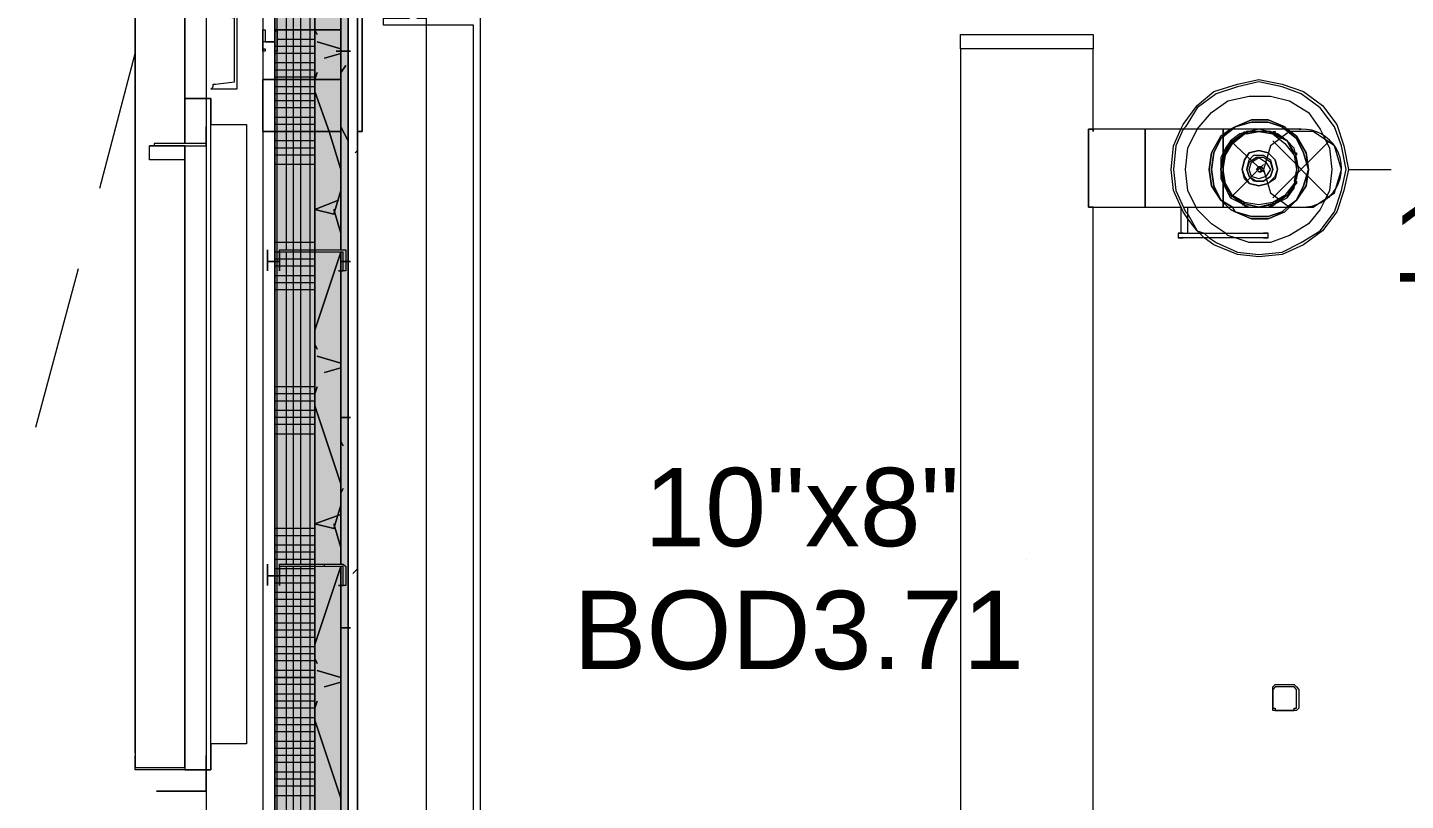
# Model space of a CAD drawing. Header units: metres. Extents: x -2 to 237, y -8 to 52.
# Drawn here: x 25.352 to 28.021, y 29.911 to 31.409 of the extents above; entities that cross this region are included whole.
import ezdxf

# ---------------------------------------------------------------- set-up
doc = ezdxf.new("R2010")
doc.units = ezdxf.units.M
doc.layers.add('HVAC - Ductos', color=5, linetype='Continuous', lineweight=0)
doc.layers.add('PDF_Text', color=7, linetype='Continuous', lineweight=0)
doc.layers.add('PDF_Geometry', color=7, linetype='Continuous', lineweight=0, true_color=0xaaaaaa)
doc.layers.add('PDF_Solid Fills', color=7, linetype='Continuous', lineweight=0, true_color=0xffffff)
doc.styles.add('PDF Helvetica', font='')
doc.styles.get('PDF Helvetica').set_extended_font_data('Helvetica')

msp = doc.modelspace()

# ---------------------------------------------------------------- hatches: boundary and pattern name
at = {"layer": 'PDF_Solid Fills', "lineweight": 0, "transparency": 33554559}
msp.add_hatch(color=256, dxfattribs=at).paths.add_polyline_path([(25.9588, 32.0508), (25.9588, 23.3365), (25.9726, 23.3365), (25.9726, 32.0508)])
msp.add_hatch(color=256, dxfattribs=at).paths.add_polyline_path([(25.9588, 32.0508), (25.9588, 23.3365), (25.9726, 23.3365), (25.9726, 32.0508)])
h = msp.add_hatch(color=256, dxfattribs=at)
h.paths.add_polyline_path([(25.9588, 23.3548), (25.9588, 28.4908), (25.9085, 28.4908), (25.9085, 23.3548)])
h.paths.add_polyline_path([(25.9588, 30.3647), (25.9085, 30.3647), (25.9085, 28.4954), (25.9588, 28.4954)])
h.paths.add_polyline_path([(25.9588, 30.9786), (25.9588, 32.0004), (25.9085, 32.0004), (25.9085, 30.9786)])
h.paths.add_polyline_path([(25.9588, 30.9741), (25.9085, 30.9741), (25.9085, 30.3693), (25.9588, 30.3693)])
h = msp.add_hatch(color=256, dxfattribs=at)
h.paths.add_polyline_path([(25.9588, 23.3548), (25.9588, 28.4908), (25.9085, 28.4908), (25.9085, 23.3548)])
h.paths.add_polyline_path([(25.9588, 30.3647), (25.9085, 30.3647), (25.9085, 28.4954), (25.9588, 28.4954)])
h.paths.add_polyline_path([(25.9588, 30.9786), (25.9588, 32.0004), (25.9085, 32.0004), (25.9085, 30.9786)])
h.paths.add_polyline_path([(25.9588, 30.9741), (25.9085, 30.9741), (25.9085, 30.3693), (25.9588, 30.3693)])
h = msp.add_hatch(color=256, dxfattribs=at)
h.paths.add_polyline_path([(25.8306, 28.4954), (25.9085, 28.4954), (25.9085, 31.9224), (25.8306, 31.9224), (25.8306, 31.8996), (25.8352, 31.8996), (25.8306, 31.3085)])
h.paths.add_polyline_path([(25.8352, 27.0476), (25.8306, 25.9389), (25.8306, 23.4052), (25.9085, 23.4052), (25.9085, 28.4908), (25.8306, 28.4908), (25.8306, 27.0476)])
h = msp.add_hatch(color=256, dxfattribs=at)
h.paths.add_polyline_path([(25.9085, 28.4954), (25.9085, 31.9224), (25.8306, 31.9224), (25.8306, 28.4954)])
h.paths.add_polyline_path([(25.9085, 23.4052), (25.9085, 28.4908), (25.8306, 28.4908), (25.8306, 23.4052)])

# ---------------------------------------------------------------- linework, layer by layer
at = {"layer": 'HVAC - Ductos', "lineweight": 0}
for points in [[(27.8144, 31.2123), (27.819, 31.2123), (27.8144, 31.2123), (27.7961, 31.2123), (27.764, 31.2123), (27.7274, 31.2123), (27.6861, 31.2123), (27.6678, 31.2123), (27.6678, 31.2077), (27.6678, 31.2031), (27.6678, 31.1894), (27.6678, 31.1757), (27.6678, 31.1665), (27.6678, 31.1757), (27.6678, 31.1894), (27.6678, 31.2031), (27.6678, 31.2077), (27.6678, 31.2123), (27.5166, 31.2123), (27.4158, 31.2123), (27.4158, 31.2077), (27.4158, 31.3681), (27.1592, 31.3681), (27.1592, 31.3956), (27.4158, 31.3956), (27.4158, 31.3681), (27.1592, 31.3681), (27.1592, 27.5333)], [(27.5854, 31.2123), (27.59, 31.2215), (27.6174, 31.2581), (27.6494, 31.2856), (27.6953, 31.2993), (27.7365, 31.3085), (27.7823, 31.2993), (27.8236, 31.2856), (27.8603, 31.2581), (27.8877, 31.2215), (27.9015, 31.1803), (27.9107, 31.1344), (27.9015, 31.0932), (27.8877, 31.0519), (27.8603, 31.0153), (27.8236, 30.9878), (27.7823, 30.9695), (27.7365, 30.9649), (27.6953, 30.9695), (27.6494, 30.9878), (27.6312, 31.0016)], [(27.6403, 31.0016), (27.654, 30.9924), (27.6953, 30.9741), (27.7365, 30.9695), (27.7823, 30.9741), (27.819, 30.9924), (27.8557, 31.0153), (27.8831, 31.0519), (27.8969, 31.0932), (27.9061, 31.1344), (27.8969, 31.1803), (27.8831, 31.2169), (27.8557, 31.2535), (27.819, 31.281), (27.7823, 31.2947), (27.7365, 31.3039), (27.6953, 31.2947), (27.654, 31.281), (27.6174, 31.2535), (27.5945, 31.2169), (27.59, 31.2123)], [(27.6174, 31.2123), (27.6449, 31.2444), (27.677, 31.2673), (27.7182, 31.2765), (27.7595, 31.2765), (27.7961, 31.2673), (27.8327, 31.2444), (27.8557, 31.2123), (27.8648, 31.194)], [(27.4158, 31.2123), (27.4067, 31.2123), (27.4158, 31.2123), (27.4067, 31.2123), (27.4067, 31.0611), (27.4158, 31.0611)], [(27.4067, 31.0611), (27.4067, 31.0703), (27.4067, 31.0795), (27.4067, 31.0978), (27.4067, 31.1161), (27.4067, 31.1344), (27.4067, 31.1573), (27.4067, 31.1757), (27.4067, 31.1894), (27.4067, 31.2031), (27.4067, 31.2077), (27.4067, 31.2123)], [(27.4158, 27.5333), (27.4158, 31.0611), (27.4067, 31.0611), (27.4158, 31.0611), (27.5166, 31.0611), (27.5166, 31.0703), (27.5166, 31.0795), (27.5166, 31.0978), (27.5166, 31.1161), (27.5166, 31.1344), (27.5166, 31.1573), (27.5166, 31.1757), (27.5166, 31.1894), (27.5166, 31.2031), (27.5166, 31.2077), (27.5166, 31.2123), (27.5166, 31.2077), (27.5166, 31.2031), (27.5166, 31.1894), (27.5166, 31.1757), (27.5166, 31.1573), (27.5166, 31.1344), (27.5166, 31.1161), (27.5166, 31.0978), (27.5166, 31.0795), (27.5166, 31.0703), (27.5166, 31.0611), (27.5854, 31.0611), (27.5854, 31.0107), (27.59, 31.0107), (27.5854, 31.0107), (27.5808, 31.0107), (27.5854, 31.0107), (27.59, 31.0107), (27.7457, 31.0107), (27.7503, 31.0107), (27.7549, 31.0107), (27.7503, 31.0107), (27.7457, 31.0107)], [(27.5991, 31.0382), (27.59, 31.0519), (27.5716, 31.0932), (27.567, 31.1344), (27.5716, 31.1803), (27.5854, 31.2123)], [(27.59, 31.2123), (27.5762, 31.1803), (27.5716, 31.1344), (27.5762, 31.0932), (27.5945, 31.0519), (27.5991, 31.0474)], [(27.6174, 31.0565), (27.5991, 31.0932), (27.5945, 31.1344), (27.5991, 31.1757), (27.6174, 31.2123)], [(27.764, 31.2077), (27.7686, 31.2077), (27.7686, 31.2031), (27.7915, 31.1894), (27.7732, 31.2031), (27.7549, 31.2077), (27.7365, 31.2123), (27.7182, 31.2077), (27.6998, 31.2031), (27.6816, 31.1894), (27.6724, 31.1757), (27.6632, 31.1573), (27.6632, 31.1344), (27.6632, 31.1161), (27.6724, 31.0978), (27.6816, 31.0795), (27.6998, 31.0703), (27.7182, 31.0611), (27.7365, 31.0611), (27.7549, 31.0611), (27.7732, 31.0703), (27.7915, 31.0795), (27.8052, 31.0978), (27.8098, 31.1161), (27.8144, 31.1344), (27.8098, 31.1573), (27.8052, 31.1757), (27.7915, 31.1894), (27.8052, 31.1665), (27.8098, 31.1665), (27.8098, 31.1619)], [(27.6724, 31.1665), (27.6861, 31.1894), (27.7044, 31.2031), (27.709, 31.2077)], [(27.709, 31.2077), (27.709, 31.2077)], [(27.7136, 31.2031), (27.7365, 31.2077), (27.764, 31.2031)], [(27.8648, 31.194), (27.874, 31.1757), (27.8785, 31.1344), (27.874, 31.0932), (27.8648, 31.0749)], [(27.6678, 31.1023), (27.6678, 31.1069), (27.6678, 31.1115), (27.6632, 31.1344), (27.6678, 31.1619), (27.6678, 31.1665), (27.6678, 31.1573), (27.6678, 31.1665)], [(27.6678, 31.1665), (27.6678, 31.1665)], [(27.8052, 31.1619), (27.8098, 31.1344), (27.8052, 31.1115)], [(27.9107, 31.1344), (27.9931, 31.1344)], [(27.7044, 31.0703), (27.6861, 31.084), (27.6724, 31.1023)], [(27.8098, 31.1115), (27.8098, 31.1069), (27.8052, 31.1023), (27.7915, 31.084), (27.7686, 31.0703)], [(27.8648, 31.0749), (27.8557, 31.0565), (27.8327, 31.029), (27.7961, 31.0061), (27.7595, 30.9924), (27.7182, 30.9924), (27.6907, 31.0016)], [(27.4158, 31.0611), (27.4158, 31.0611)], [(27.5854, 31.0611), (27.5854, 31.0611)], [(27.5854, 31.0611), (27.5854, 31.0611)], [(27.5854, 31.0611), (27.5854, 31.0611)], [(27.5854, 31.0611), (27.5854, 31.0611)], [(27.59, 31.0611), (27.5945, 31.0611), (27.5991, 31.0611)], [(27.5991, 31.0611), (27.5991, 31.0611)], [(27.5991, 31.0474), (27.6174, 31.0153), (27.6312, 31.0107)], [(27.6724, 31.0107), (27.6449, 31.029), (27.6174, 31.0565)], [(27.709, 31.0657), (27.7044, 31.0657)], [(27.709, 31.0657), (27.709, 31.0657)], [(27.7686, 31.0657), (27.764, 31.0657), (27.7365, 31.0611), (27.7136, 31.0657)], [(27.7686, 31.0657), (27.7686, 31.0657)], [(27.819, 31.0611), (27.819, 31.0611)], [(27.622, 31.0107), (27.6174, 31.0153), (27.5991, 31.0382)], [(27.5808, 31.0107), (27.5808, 31.0107)], [(27.5808, 31.0107), (27.5808, 31.0016)], [(27.5808, 31.0016), (27.5808, 31.0016)], [(27.7457, 31.0016), (27.7503, 31.0016), (27.7549, 31.0016), (27.7503, 31.0016), (27.7457, 31.0016), (27.59, 31.0016), (27.5854, 31.0016), (27.5808, 31.0016), (27.5854, 31.0016), (27.59, 31.0016)], [(27.5854, 31.0107), (27.5854, 31.0107)], [(27.6312, 31.0016), (27.622, 31.0107)], [(27.6312, 31.0107), (27.6403, 31.0016)], [(27.6907, 31.0016), (27.677, 31.0061), (27.6724, 31.0107)], [(27.7549, 31.0107), (27.7549, 31.0107)], [(27.7549, 31.0016), (27.7549, 31.0107)], [(27.7549, 31.0016), (27.7549, 31.0016)], [(27.2875, 30.3784), (27.2875, 30.3784)]]:
    msp.add_lwpolyline(points, dxfattribs=at)
for points in [[(27.7915, 31.2123), (27.7869, 31.2169), (27.7549, 31.2307), (27.7228, 31.2307), (27.6907, 31.2169), (27.6816, 31.2123), (27.6907, 31.2169), (27.7228, 31.2307), (27.7549, 31.2307), (27.7869, 31.2169)], [(27.6632, 31.0749), (27.6449, 31.1023), (27.6403, 31.1344), (27.6449, 31.1665), (27.6632, 31.1985), (27.6816, 31.2123), (27.6632, 31.1985), (27.6449, 31.1665), (27.6403, 31.1344), (27.6449, 31.1023), (27.6632, 31.0749), (27.6816, 31.0565)], [(27.6632, 31.194), (27.6494, 31.1665), (27.6632, 31.194), (27.6861, 31.2123)], [(27.8098, 31.1161), (27.8006, 31.0978), (27.7915, 31.084), (27.7732, 31.0703), (27.7549, 31.0657), (27.7365, 31.0611), (27.7182, 31.0657), (27.6998, 31.0703), (27.6861, 31.084), (27.6724, 31.0978), (27.6678, 31.1161), (27.6632, 31.1344), (27.6678, 31.1527), (27.6724, 31.1711), (27.6861, 31.1894), (27.6998, 31.1985), (27.7182, 31.2077), (27.7365, 31.2077), (27.7549, 31.2077), (27.7732, 31.1985), (27.7915, 31.1894), (27.8006, 31.1711), (27.8098, 31.1527), (27.8098, 31.1344)], [(27.6724, 31.1069), (27.6678, 31.1344), (27.6724, 31.1619), (27.6861, 31.1848), (27.709, 31.2031), (27.7365, 31.2077), (27.764, 31.2031), (27.7869, 31.1848), (27.8052, 31.1619), (27.8098, 31.1344), (27.8052, 31.1069), (27.7869, 31.084), (27.764, 31.0703), (27.7365, 31.0657), (27.709, 31.0703), (27.6861, 31.084)], [(27.6861, 31.2123), (27.6907, 31.2169), (27.7228, 31.2261), (27.7549, 31.2261), (27.7823, 31.2169), (27.7869, 31.2123), (27.7823, 31.2169), (27.7549, 31.2261), (27.7228, 31.2261), (27.6907, 31.2169)], [(27.8236, 31.1023), (27.8327, 31.1344), (27.8236, 31.1665), (27.8098, 31.194), (27.7869, 31.2123), (27.8098, 31.194), (27.8236, 31.1665), (27.8327, 31.1344), (27.8236, 31.1023), (27.8098, 31.0749), (27.7915, 31.0611), (27.8098, 31.0749)], [(27.8098, 31.1985), (27.8282, 31.1665), (27.8098, 31.1985), (27.7915, 31.2123)], [(27.6449, 31.1344), (27.6494, 31.1023), (27.6632, 31.0749), (27.6861, 31.0611), (27.6632, 31.0749), (27.6494, 31.1023), (27.6449, 31.1344), (27.6494, 31.1665)], [(27.6678, 31.1161), (27.6678, 31.1344), (27.6678, 31.1573), (27.6678, 31.1344), (27.6678, 31.1161), (27.6678, 31.1069)], [(27.709, 31.1527), (27.7044, 31.1344), (27.709, 31.1527), (27.7182, 31.1665), (27.7365, 31.1711), (27.7549, 31.1665), (27.7686, 31.1527), (27.7732, 31.1344), (27.7686, 31.1527), (27.7549, 31.1665), (27.7365, 31.1711), (27.7182, 31.1665)], [(27.7182, 31.1481), (27.7136, 31.1344), (27.7182, 31.1527), (27.7274, 31.1619), (27.7457, 31.1619), (27.7595, 31.1527), (27.764, 31.1344), (27.7595, 31.1481), (27.7457, 31.1573), (27.732, 31.1573)], [(27.7503, 31.1207), (27.7365, 31.1161), (27.7228, 31.1207), (27.7182, 31.1344), (27.7228, 31.1481), (27.7365, 31.1573), (27.7503, 31.1481), (27.7595, 31.1344)], [(27.8282, 31.1023), (27.8098, 31.0749), (27.7915, 31.0565), (27.8098, 31.0749), (27.8282, 31.1023), (27.8327, 31.1344), (27.8282, 31.1665), (27.8327, 31.1344)], [(27.7686, 31.1207), (27.7732, 31.1344), (27.7686, 31.1161), (27.7549, 31.1069), (27.7365, 31.1023), (27.7182, 31.1069), (27.709, 31.1161), (27.7044, 31.1344), (27.709, 31.1207), (27.7182, 31.1069), (27.7365, 31.1023), (27.7549, 31.1069)], [(27.7595, 31.1207), (27.764, 31.1344), (27.7595, 31.1207), (27.7457, 31.1115), (27.7274, 31.1115), (27.7182, 31.1207), (27.7136, 31.1344), (27.7182, 31.1207), (27.732, 31.1115), (27.7457, 31.1115)], [(27.7411, 31.139), (27.7365, 31.139), (27.732, 31.1344), (27.7365, 31.139), (27.7411, 31.139), (27.7457, 31.1344), (27.7411, 31.1299), (27.7365, 31.1299), (27.732, 31.1344), (27.7365, 31.1299), (27.7411, 31.1299), (27.7411, 31.1344)], [(27.6816, 31.0565), (27.6907, 31.0519), (27.7228, 31.0382), (27.7549, 31.0382), (27.7869, 31.0519), (27.7915, 31.0565), (27.7869, 31.0519), (27.7549, 31.0382), (27.7228, 31.0382), (27.6907, 31.0519)], [(27.7915, 31.0611), (27.7823, 31.0519), (27.7549, 31.0428), (27.7228, 31.0428), (27.6907, 31.0519), (27.6861, 31.0611), (27.6907, 31.0519), (27.7228, 31.0428), (27.7549, 31.0428), (27.7823, 31.0519)]]:
    msp.add_lwpolyline(points, close=True, dxfattribs=at)
msp.add_lwpolyline([(27.5991, 31.0107), (27.5991, 31.0611), (27.6678, 31.0611), (27.6678, 31.0703), (27.6678, 31.0795), (27.6678, 31.0978), (27.6678, 31.1069), (27.6678, 31.0978), (27.6678, 31.0795), (27.6678, 31.0703), (27.6678, 31.0611), (27.709, 31.0611), (27.7503, 31.0611), (27.7823, 31.0611), (27.8052, 31.0611), (27.819, 31.0611, 1.031282), (27.819, 31.2123)], format="xyb", dxfattribs=at)
at = {"layer": 'PDF_Geometry', "lineweight": 0}
for points in [[(26.1238, 24.1841), (26.1238, 22.9929), (26.1238, 22.9791), (26.1238, 22.4568), (26.1238, 22.4385), (26.2292, 22.4385), (26.2292, 22.9424), (27.0951, 22.9424), (27.0951, 23.0478), (26.2292, 23.0478), (26.2292, 24.2391), (26.2292, 31.4139), (26.2292, 32.289), (26.2292, 32.7334), (29.2897, 32.7334), (29.2897, 32.8433), (26.2155, 32.8433), (26.1238, 32.8433), (26.055, 32.8433), (26.055, 32.7334), (26.0917, 32.7334)], [(26.1238, 32.7334), (26.1238, 32.289), (26.1238, 31.4276), (26.1238, 31.4139), (26.1238, 24.2391), (26.1238, 24.2253), (26.1238, 24.2161)], [(22.5181, 32.0782), (25.991, 32.0782), (25.991, 32.0828), (25.991, 32.0782), (25.991, 32.0645), (25.991, 31.8996), (25.991, 23.3227)], [(26.1238, 24.2161), (26.1238, 24.2391), (26.2155, 24.2391), (26.2155, 31.4139), (26.1238, 31.4139), (26.0413, 31.4139), (26.0413, 31.4276), (26.0917, 31.4276), (26.0917, 31.5284), (25.991, 31.5284), (25.991, 31.5468), (25.991, 32.0828), (25.991, 31.5468), (26.1238, 31.5468), (26.1238, 31.5284), (26.1055, 31.5284), (26.1055, 31.4276), (26.1238, 31.4276), (26.1238, 31.4139)], [(25.9726, 23.3365), (25.9726, 31.8996), (25.9726, 32.0508), (25.9726, 32.0645), (22.5318, 32.0645), (22.5318, 32.0508), (22.5318, 31.8996), (22.5318, 29.1826), (22.5318, 29.0315), (22.5318, 29.0177), (23.329, 29.0177), (23.3473, 29.0177), (23.3473, 25.444)], [(25.1479, 32.0508), (25.7573, 32.0508), (25.9588, 32.0508), (25.9588, 32.0004), (25.9588, 31.8996), (25.9588, 31.391), (25.9588, 32.0508), (25.9726, 32.0508), (25.9726, 23.3365), (25.9588, 23.3365), (25.9588, 27.0476), (25.9588, 23.3548), (25.9085, 23.3548), (25.9085, 23.845)], [(22.6967, 32.0004), (25.9085, 32.0004), (25.9085, 31.9224), (25.9085, 31.8996), (25.9085, 31.4048), (25.9085, 31.3085), (25.9085, 31.2077), (25.9085, 29.8562), (25.9085, 29.7554), (25.9085, 29.2697), (25.9085, 28.6924), (25.9085, 28.6603), (25.9085, 28.4954)], [(25.9085, 29.8562), (25.9085, 31.2077), (25.9085, 31.3085), (25.9085, 31.4048), (25.9085, 31.8996), (25.9085, 32.0004), (25.9588, 32.0004), (25.9588, 31.391)], [(22.6967, 31.9224), (25.8306, 31.9224), (25.8306, 31.8996), (25.8306, 31.3085), (25.8306, 31.2077), (25.8306, 29.8562)], [(25.8306, 29.8562), (25.8306, 31.2077), (25.8306, 31.3085), (25.8306, 31.8996), (25.8306, 31.9224), (25.9085, 31.9224), (25.9085, 31.8996), (25.9085, 31.4048), (25.9085, 31.3085), (25.9085, 31.2077), (25.9085, 29.8562)], [(22.6967, 29.1872), (22.6967, 31.8996), (25.8077, 31.8996), (25.8077, 25.8564)], [(25.8306, 28.4954), (25.8306, 28.6924), (25.8306, 29.7554), (25.8306, 29.8562), (25.8306, 31.2077), (25.8306, 31.3085), (25.8306, 31.8996), (25.8077, 31.8996), (25.8077, 25.8564)], [(25.5603, 30.0073), (25.5603, 31.8217), (25.6565, 31.8217), (25.6565, 31.2719), (25.6565, 31.1848), (25.6565, 31.8217), (25.5603, 31.8217), (25.5603, 29.9753), (25.6565, 29.9753), (25.6565, 31.1803), (25.6565, 29.9707), (25.6977, 29.9707), (25.7069, 29.9707), (25.7069, 31.2719), (25.6565, 31.2719), (25.7069, 31.2719), (25.7069, 31.2215), (25.7756, 31.2215), (25.7756, 30.0211), (25.7069, 30.0211), (25.7069, 29.9707), (25.6977, 29.9707), (25.5603, 29.9707), (25.5603, 29.9982)], [(25.8077, 31.4002), (25.8077, 31.4002)], [(25.9588, 31.4048), (25.9588, 31.4048)], [(25.8077, 31.3635), (25.8077, 31.3635)], [(25.9497, 31.3635), (25.9497, 31.3635)], [(25.9588, 31.3635), (25.9588, 31.3635)], [(25.9588, 31.3635), (25.9588, 31.3635)], [(25.9588, 30.9786), (25.9588, 31.3635)], [(25.4916, 31.0978), (25.5603, 31.3589)], [(25.8626, 31.3085), (25.8626, 31.3085)], [(25.9588, 31.2856), (25.9588, 31.2856)], [(25.9588, 31.281), (25.9588, 31.281)], [(25.9588, 31.281), (25.9588, 31.281)], [(25.8077, 31.2535), (25.8077, 31.2535)], [(25.8077, 31.2535), (25.8077, 31.2535)], [(25.8077, 31.2307), (25.8077, 31.2307)], [(25.8077, 31.2307), (25.8077, 31.2307)], [(25.5603, 30.0211), (25.5603, 31.2215)], [(25.8809, 31.2077), (25.8855, 31.2077)], [(25.8855, 31.2077), (25.8855, 31.2077)], [(25.6565, 31.1803), (25.5877, 31.1803), (25.6565, 31.1803)], [(25.8168, 30.9741), (25.8168, 30.9786), (25.8168, 30.9741)], [(25.8168, 30.9741), (25.8168, 30.9741)], [(25.8397, 30.9741), (25.8397, 30.9741)], [(25.9588, 30.3693), (25.9588, 30.9741)], [(25.9634, 30.9741), (25.9634, 30.9741)], [(25.3678, 30.635), (25.4503, 30.942)], [(25.8168, 30.9558), (25.8168, 30.9558)], [(25.8168, 30.9558), (25.8168, 30.9558)], [(25.8168, 30.942), (25.8168, 30.942)], [(25.8168, 30.9374), (25.8168, 30.9374)], [(25.8168, 30.9374), (25.8168, 30.9374)], [(25.8397, 30.9374), (25.8397, 30.9374)], [(25.9543, 30.9374), (25.9543, 30.9374)], [(25.9634, 30.9374), (25.9634, 30.9374)], [(25.5603, 30.6396), (25.5603, 30.0028), (25.5603, 30.635), (25.5603, 30.0028)], [(25.5603, 30.6213), (25.5603, 30.6121)], [(25.8168, 30.3647), (25.8168, 30.3693), (25.8168, 30.3647)], [(25.8168, 30.3647), (25.8168, 30.3647)], [(25.8397, 30.3647), (25.8397, 30.3647)], [(25.9268, 30.3647), (25.9268, 30.3693)], [(25.9588, 28.4954), (25.9588, 28.6924), (25.9588, 29.7554), (25.9588, 29.8562), (25.9588, 30.3647)], [(25.9634, 30.3647), (25.9634, 30.3647)], [(25.8168, 30.3464), (25.8168, 30.3464)], [(25.8168, 30.3464), (25.8168, 30.3464)], [(25.8168, 30.3326), (25.8168, 30.3326)], [(25.8168, 30.328), (25.8168, 30.328)], [(25.8168, 30.328), (25.8168, 30.328)], [(25.8397, 30.328), (25.8397, 30.328)], [(25.9543, 30.328), (25.9543, 30.328)], [(25.9634, 30.328), (25.9634, 30.328)], [(27.764, 30.0898), (27.764, 30.1265), (27.764, 30.0898)], [(25.6977, 29.9524), (25.6977, 29.989), (25.6977, 29.9524)], [(25.6977, 29.989), (25.6977, 29.9524)], [(25.6977, 29.989), (25.6977, 29.9524)]]:
    msp.add_lwpolyline(points, dxfattribs=at)
for points in [[(22.5135, 28.9994), (23.329, 28.9994), (23.329, 25.4624), (22.5227, 25.4624), (22.3394, 25.4624), (22.3394, 23.5014), (22.3394, 23.4464), (22.3394, 23.3548), (22.3394, 23.3227), (23.329, 23.3227), (25.8077, 23.3227), (25.991, 23.3227), (25.991, 31.8996), (25.991, 32.0828), (22.5135, 32.0828), (22.5135, 31.8996), (22.5135, 29.1826)], [(25.991, 23.3227), (25.991, 32.0645), (25.9726, 32.0645), (25.9726, 23.3227), (25.991, 23.3227), (25.991, 32.0782)], [(25.6977, 31.9042), (25.6977, 29.5446), (22.6876, 29.5446), (22.6876, 31.9042), (25.6977, 31.9042), (25.6977, 29.5446), (22.6876, 29.5446), (22.6876, 31.9042)], [(25.991, 31.2077), (25.991, 31.5284)], [(25.991, 31.2077), (25.9955, 31.2077), (26.0001, 31.2077), (25.9955, 31.2077), (26.0001, 31.2077), (25.9955, 31.2077), (25.991, 31.2077), (25.991, 31.5284), (25.991, 31.2077), (25.991, 31.5284)], [(25.991, 31.2077), (25.991, 31.5284)], [(26.0001, 31.2077), (26.0001, 31.5284)], [(26.0001, 31.2077), (26.0001, 31.5284)], [(25.7069, 31.2901), (25.7115, 31.2947), (25.7115, 31.2993), (25.7161, 31.2993), (25.7527, 31.3039), (25.7527, 31.4276), (25.7161, 31.4322), (25.7115, 31.4368), (25.7069, 31.4414), (25.7573, 31.4414), (25.7573, 31.2901)], [(25.8306, 31.3818), (25.8123, 31.3818), (25.8077, 31.3818), (25.8077, 31.3864), (25.8077, 31.4002), (25.8077, 31.3635), (25.8077, 31.3681), (25.8123, 31.3681), (25.8123, 31.3635), (25.8077, 31.3635), (25.8077, 31.4048), (25.8123, 31.4048), (25.8123, 31.3864), (25.8123, 31.3818), (25.8306, 31.3818), (25.8306, 31.4002), (25.8352, 31.4048), (25.9588, 31.4048), (25.9588, 31.4002), (25.9588, 31.3635), (25.9497, 31.3635), (25.9588, 31.3635), (25.9588, 31.4002), (25.9588, 31.4048), (25.8352, 31.4048), (25.8352, 31.4002), (25.8352, 31.3635), (25.8306, 31.3635)], [(25.9588, 30.9786), (25.9588, 31.3635)], [(25.8077, 31.3085), (25.8077, 31.2307), (25.8077, 31.3085), (25.9588, 31.3085)], [(25.9588, 31.2856), (25.9588, 31.3085)], [(25.9588, 31.2077), (25.9588, 31.2307), (25.9588, 31.2077), (25.8077, 31.2077), (25.8077, 31.2856), (25.8077, 31.2077)], [(25.9588, 31.2077), (25.9588, 31.281), (25.9588, 31.2077), (25.8077, 31.2077)], [(25.8077, 31.2307), (25.8077, 31.2077)], [(25.5969, 31.1803), (25.6977, 31.1803), (25.6977, 31.2169), (25.6977, 31.1848), (25.5969, 31.1848)], [(25.6565, 31.1527), (25.5877, 31.1527), (25.5877, 31.1803), (25.6565, 31.1803)], [(25.8397, 30.9558), (25.8168, 30.9558), (25.8168, 30.9741), (25.8168, 30.9374), (25.8168, 30.942), (25.8168, 30.9374), (25.8168, 30.9741), (25.8168, 30.9558), (25.8397, 30.9558), (25.8397, 30.9741), (25.8397, 30.9786), (25.9634, 30.9786), (25.968, 30.9786), (25.968, 30.9741), (25.968, 30.9374), (25.9634, 30.9374), (25.9543, 30.9374), (25.9634, 30.9374), (25.9634, 30.9741), (25.8397, 30.9741), (25.8397, 30.9374)], [(25.9588, 30.3693), (25.9588, 30.9741)], [(25.8397, 30.3464), (25.8168, 30.3464), (25.8168, 30.3647), (25.8168, 30.328), (25.8168, 30.3326), (25.8168, 30.328), (25.8168, 30.3647), (25.8168, 30.3464), (25.8397, 30.3464), (25.8397, 30.3647), (25.8397, 30.3693), (25.9634, 30.3693), (25.968, 30.3647), (25.968, 30.328), (25.9634, 30.328), (25.9543, 30.328), (25.9634, 30.328), (25.9634, 30.3647), (25.8397, 30.3647), (25.8397, 30.328)], [(25.9588, 28.4954), (25.9588, 28.6924), (25.9588, 29.7554), (25.9588, 29.8562), (25.9588, 30.3647), (25.9588, 29.8562), (25.9588, 29.7554), (25.9588, 28.6924)], [(27.7686, 30.0852), (27.8052, 30.0852), (27.8052, 30.0898), (27.8098, 30.0898), (27.8098, 30.1265), (27.8052, 30.1311), (27.7686, 30.1311), (27.764, 30.1265), (27.764, 30.1311), (27.7686, 30.1356), (27.8052, 30.1356), (27.8098, 30.1311), (27.8144, 30.1265), (27.8144, 30.0898), (27.8098, 30.0852), (27.8052, 30.0852), (27.7686, 30.0852), (27.764, 30.0852), (27.764, 30.0898), (27.7686, 30.0898)], [(25.6014, 29.9294), (25.6977, 29.9294), (25.6977, 29.9982), (25.6977, 29.9294)], [(25.6977, 29.989), (25.6977, 29.9524)], [(25.6977, 29.9524), (25.6977, 29.989)]]:
    msp.add_lwpolyline(points, close=True, dxfattribs=at)
at = {"layer": 'PDF_Geometry', "color": 254, "lineweight": 0, "true_color": 0xeaeaea}
for points in [[(25.8352, 28.4954), (25.8352, 28.6603), (25.8352, 28.6924), (25.8352, 29.2697), (25.8352, 29.7554), (25.8352, 29.8562), (25.8352, 31.2077), (25.8352, 31.3085), (25.8352, 31.4048), (25.8352, 31.8996), (25.8352, 31.9224), (25.8352, 32.0004)], [(25.8535, 30.9786), (25.8535, 31.2077), (25.8535, 31.3085), (25.8535, 31.4048), (25.8535, 31.8996), (25.8535, 31.9224), (25.8535, 32.0004)], [(25.8672, 30.3693), (25.8672, 30.9786), (25.8672, 31.2077), (25.8672, 31.3085), (25.8672, 31.4048), (25.8672, 31.8996), (25.8672, 31.9224), (25.8672, 32.0004)], [(25.8809, 30.3693), (25.8809, 30.9786), (25.8809, 31.4048), (25.8809, 31.8996), (25.8809, 31.9224), (25.8809, 32.0004)], [(25.8993, 28.4954), (25.8993, 28.6924), (25.8993, 29.7554), (25.8993, 29.8562), (25.8993, 31.2077), (25.8993, 31.3085), (25.8993, 31.8996), (25.8993, 31.9224), (25.8993, 32.0004)], [(25.8352, 31.4048), (25.8306, 31.4048)], [(25.9085, 31.3727), (25.8306, 31.3727)], [(25.9085, 31.3864), (25.8352, 31.3864)], [(25.9085, 31.3589), (25.8306, 31.3589)], [(25.9085, 31.3406), (25.8306, 31.3406)], [(25.9085, 31.3268), (25.8306, 31.3268)], [(25.9085, 31.3131), (25.8306, 31.3131)], [(25.9085, 31.2947), (25.8306, 31.2947)], [(25.9085, 31.281), (25.8306, 31.281)], [(25.9085, 31.2673), (25.8306, 31.2673)], [(25.9085, 31.2535), (25.8306, 31.2535)], [(25.9085, 31.2352), (25.8306, 31.2352)], [(25.9085, 31.2215), (25.8306, 31.2215)], [(25.9085, 31.1894), (25.8306, 31.1894)], [(25.9085, 31.1757), (25.8306, 31.1757)], [(25.9085, 31.1619), (25.8306, 31.1619)], [(25.9085, 31.1436), (25.8306, 31.1436)], [(25.9085, 30.9924), (25.8306, 30.9924)], [(25.9085, 30.9741), (25.8306, 30.9741)], [(25.8535, 30.3693), (25.8535, 30.9741)], [(25.9085, 30.9603), (25.8397, 30.9603), (25.8306, 30.9603)], [(25.9085, 30.9466), (25.8306, 30.9466)], [(25.9085, 30.9282), (25.8306, 30.9282)], [(25.9085, 30.9145), (25.8306, 30.9145)], [(25.9085, 30.9008), (25.8306, 30.9008)], [(25.9085, 30.7129), (25.8306, 30.7129)], [(25.9085, 30.6992), (25.8306, 30.6992)], [(25.9085, 30.6854), (25.8306, 30.6854)], [(25.9085, 30.6671), (25.8306, 30.6671)], [(25.9085, 30.6533), (25.8306, 30.6533)], [(25.9085, 30.6396), (25.8306, 30.6396)], [(25.9085, 30.6213), (25.8306, 30.6213)], [(25.9085, 30.438), (25.8306, 30.438)], [(25.9085, 30.4243), (25.8306, 30.4243)], [(25.9085, 30.406), (25.8306, 30.406)], [(25.9085, 30.3922), (25.8306, 30.3922)], [(25.9085, 30.3784), (25.8306, 30.3784)], [(25.9085, 30.3601), (25.8306, 30.3601)], [(25.8535, 28.4954), (25.8535, 28.6603), (25.8535, 28.6924), (25.8535, 29.2697), (25.8535, 29.7554), (25.8535, 29.8562), (25.8535, 30.3647)], [(25.8672, 26.562), (25.8672, 27.0476), (25.8672, 27.1484), (25.8672, 27.6798), (25.8672, 28.39), (25.8672, 28.4954), (25.8672, 28.6603), (25.8672, 28.6924), (25.8672, 29.2697), (25.8672, 29.7554), (25.8672, 29.8562), (25.8672, 30.3647)], [(25.8809, 26.562), (25.8809, 27.6798), (25.8809, 28.6603), (25.8809, 29.2697), (25.8809, 30.3647)], [(25.9085, 30.3464), (25.8397, 30.3464), (25.8306, 30.3464)], [(25.9085, 30.3326), (25.8306, 30.3326)], [(25.9085, 30.3143), (25.8306, 30.3143)], [(25.9085, 30.3006), (25.8306, 30.3006)], [(25.9085, 30.2868), (25.8306, 30.2868)], [(25.9085, 30.2731), (25.8306, 30.2731)], [(25.9085, 30.2548), (25.8306, 30.2548)], [(25.9085, 30.241), (25.8306, 30.241)], [(25.9085, 30.2273), (25.8306, 30.2273)], [(25.9085, 30.2089), (25.8306, 30.2089)], [(25.9085, 30.1951), (25.8306, 30.1951)], [(25.9085, 30.1815), (25.8306, 30.1815)], [(25.9085, 30.1631), (25.8306, 30.1631)], [(25.9085, 30.1356), (25.8306, 30.1356)], [(25.9085, 30.1173), (25.8306, 30.1173)], [(25.9085, 30.1035), (25.8306, 30.1035)], [(25.9085, 30.0898), (25.8306, 30.0898)], [(25.9085, 30.0715), (25.8306, 30.0715)], [(25.9085, 30.0577), (25.8306, 30.0577)], [(25.9085, 30.044), (25.8306, 30.044)], [(25.9085, 30.0257), (25.8306, 30.0257)], [(25.9085, 30.0119), (25.8306, 30.0119)], [(25.9085, 29.9982), (25.8306, 29.9982)], [(25.9085, 29.9844), (25.8306, 29.9844)], [(25.9085, 29.9661), (25.8306, 29.9661)], [(25.9085, 29.9524), (25.8306, 29.9524)], [(25.9085, 29.9386), (25.8306, 29.9386)], [(25.9085, 29.9202), (25.8306, 29.9202)]]:
    msp.add_lwpolyline(points, dxfattribs=at)
at = {"layer": 'PDF_Geometry', "color": 254, "lineweight": 0, "true_color": 0xdddddd}
for points in [[(25.9085, 31.4048), (25.913, 31.3956)], [(25.913, 31.3818), (25.9588, 31.3681)], [(25.9588, 31.3589), (25.9268, 31.3498)], [(25.913, 31.3223), (25.9085, 31.3085)], [(25.9085, 31.2856), (25.936, 31.2077), (25.9588, 31.1344), (25.936, 31.2077)], [(25.9543, 31.0749), (25.9085, 31.0565), (25.9451, 31.0474), (25.9588, 31.0932), (25.9451, 31.0474), (25.9085, 31.0565)], [(25.9451, 31.0565), (25.9588, 31.0107)], [(25.9588, 30.9741), (25.9085, 30.8229)], [(25.9085, 30.7954), (25.913, 30.7862)], [(25.913, 30.7725), (25.9588, 30.7587)], [(25.9588, 30.7495), (25.9268, 30.7404)], [(25.913, 30.7129), (25.9085, 30.6992)], [(25.9085, 30.6763), (25.9588, 30.5251)], [(25.9588, 30.4655), (25.9085, 30.4472), (25.9451, 30.438), (25.9588, 30.4838), (25.9451, 30.438), (25.9085, 30.4472)], [(25.9451, 30.4472), (25.9588, 30.4014)], [(25.9588, 30.3647), (25.9085, 30.2135)], [(25.9085, 30.186), (25.913, 30.1769)], [(25.913, 30.1631), (25.9588, 30.1494)], [(25.9588, 30.1402), (25.9268, 30.1311)], [(25.913, 30.1035), (25.9085, 30.0898)], [(25.9085, 30.0669), (25.9588, 29.9157)]]:
    msp.add_lwpolyline(points, close=True, dxfattribs=at)
at = {"layer": 'PDF_Geometry', "color": 254, "lineweight": 0, "true_color": 0xeaeaea}
for points in [[(25.9772, 31.3635), (25.9726, 31.3635), (25.9588, 31.3635), (25.9726, 31.3635)], [(25.9588, 31.3223), (25.968, 31.336)], [(25.9588, 31.2169), (25.9726, 31.1894)], [(25.9864, 31.1665), (25.991, 31.1711)], [(25.9772, 30.9558), (25.9726, 30.9558), (25.9588, 30.9558), (25.9726, 30.9558)], [(25.9772, 30.6533), (25.9726, 30.6533), (25.9588, 30.6533), (25.9726, 30.6533)], [(25.9588, 30.6075), (25.9634, 30.5984)], [(25.9588, 30.5067), (25.9634, 30.5159)], [(25.9818, 30.351), (25.991, 30.3601)], [(25.9772, 30.2456), (25.9726, 30.2456), (25.9588, 30.2456), (25.9726, 30.2456)], [(25.8306, 30.1494), (25.9085, 30.1494)]]:
    msp.add_lwpolyline(points, close=True, dxfattribs=at)
at = {"layer": 'PDF_Geometry', "color": 8, "lineweight": 0, "true_color": 0x808080}
for points in [[(27.7778, 31.1985), (27.7595, 31.2077), (27.7136, 31.2077), (27.677, 31.1803), (27.6632, 31.1344), (27.677, 31.0886), (27.7136, 31.0611), (27.7595, 31.0611), (27.7778, 31.0749)], [(27.6816, 31.1894), (27.7457, 31.1299)], [(27.764, 31.1894), (27.874, 31.0795)], [(27.874, 31.1894), (27.764, 31.0795)], [(27.7457, 31.1436), (27.6816, 31.0795)]]:
    msp.add_lwpolyline(points, dxfattribs=at)
msp.add_lwpolyline([(27.8831, 31.1803), (27.8419, 31.2077), (27.7961, 31.2077), (27.7595, 31.1803), (27.7457, 31.1344), (27.7595, 31.0886), (27.7961, 31.0611), (27.8419, 31.0611), (27.8831, 31.0886), (27.8969, 31.1344)], close=True, dxfattribs=at)

# ---------------------------------------------------------------- texts
at = {"layer": 'PDF_Text', "lineweight": 0, "char_height": 0.1519, "attachment_point": 4, "style": 'PDF Helvetica'}
for s, insert in [('100 CFM', (27.9942, 30.9919)), ('10"x8"', (26.5463, 30.4788)), ('BOD3.71', (26.4089, 30.2405))]:
    msp.add_mtext(s, dxfattribs=dict(at, insert=insert))

doc.saveas('drawing.dxf')
